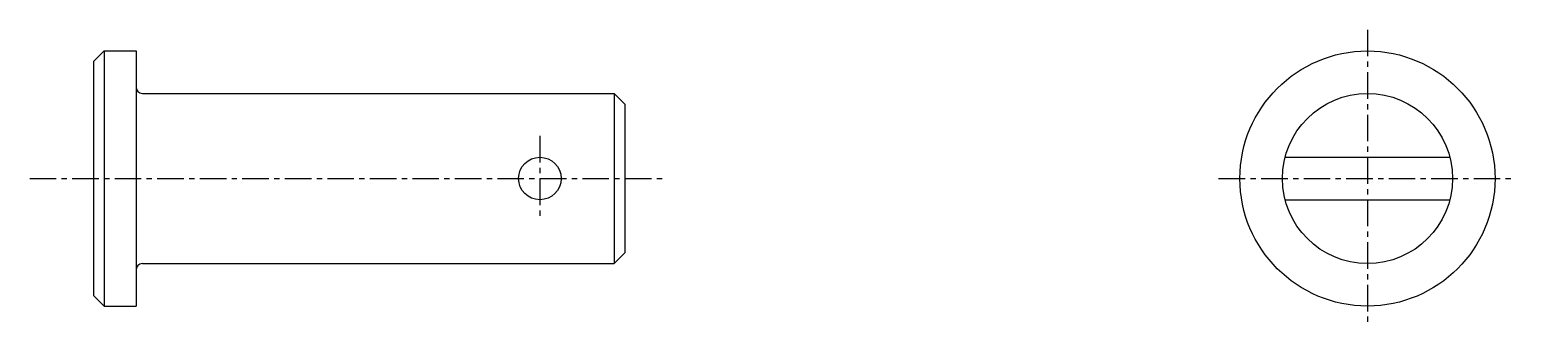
# Model space of a CAD drawing. Extents: x 78 to 148, y 72 to 205.
# Drawn here: x 78.3 to 148.3, y 191.2 to 205.2 of the extents above; entities outside this region: 2.
import ezdxf

# ---------------------------------------------------------------- set-up
doc = ezdxf.new("R2010")
doc.units = 0
doc.linetypes.add('CENTER', pattern=[2, 1.25, -0.25, 0.25, -0.25])
doc.linetypes.add('DASHED', pattern=[19.05, 12.7, -6.35])
doc.layers.get('0').update_dxf_attribs({"linetype": 'CONTINUOUS'})
doc.layers.add('CENTER', color=1, linetype='CENTER')

msp = doc.modelspace()

# ---------------------------------------------------------------- linework, layer by layer
for p, q in [((81.325, 203.705), (81.825, 204.205)), ((81.825, 204.205), (81.825, 192.205)), ((81.825, 204.205), (83.325, 204.205)), ((83.325, 204.205), (83.325, 192.205)), ((81.325, 203.705), (81.325, 192.705)), ((83.625, 202.205), (105.825, 202.205)), ((89.175, 202.205), (89.175, 202.205)), ((94.725, 202.205), (94.725, 202.205)), ((105.825, 202.205), (105.825, 194.205)), ((105.825, 202.205), (106.325, 201.705)), ((106.325, 201.705), (106.325, 194.705)), ((105.825, 194.205), (106.325, 194.705)), ((83.625, 194.205), (105.825, 194.205)), ((81.325, 192.705), (81.825, 192.205)), ((81.825, 192.205), (83.325, 192.205))]:
    msp.add_line(p, q)
at = {"color": 3, "linetype": 'DASHED'}
for p, q in [((137.382, 199.205), (145.128, 199.205)), ((137.382, 197.205), (145.128, 197.205))]:
    msp.add_line(p, q, dxfattribs=at)
for centre, radius in [((141.255, 198.205), 6), ((141.255, 198.205), 4), ((102.325, 198.205), 1)]:
    msp.add_circle(centre, radius)
for centre, start, end in [((83.625, 202.505), 180, 270), ((83.625, 193.905), 90, 180)]:
    msp.add_arc(centre, 0.3, start, end)
at = {"layer": 'CENTER', "color": 1, "linetype": 'CENTER'}
for p, q in [((141.255, 205.205), (141.255, 191.205)), ((102.325, 200.205), (102.325, 196.205)), ((78.325, 198.205), (108.15, 198.205)), ((134.255, 198.205), (148.255, 198.205))]:
    msp.add_line(p, q, dxfattribs=at)

# ---------------------------------------------------------------- texts
for s, p in [('HCMG 8-18', (84.302, 102.192)), ('HCMG08', (84.302, 72.192))]:
    msp.add_text(s, height=8).set_placement(p)

doc.saveas('drawing.dxf')
